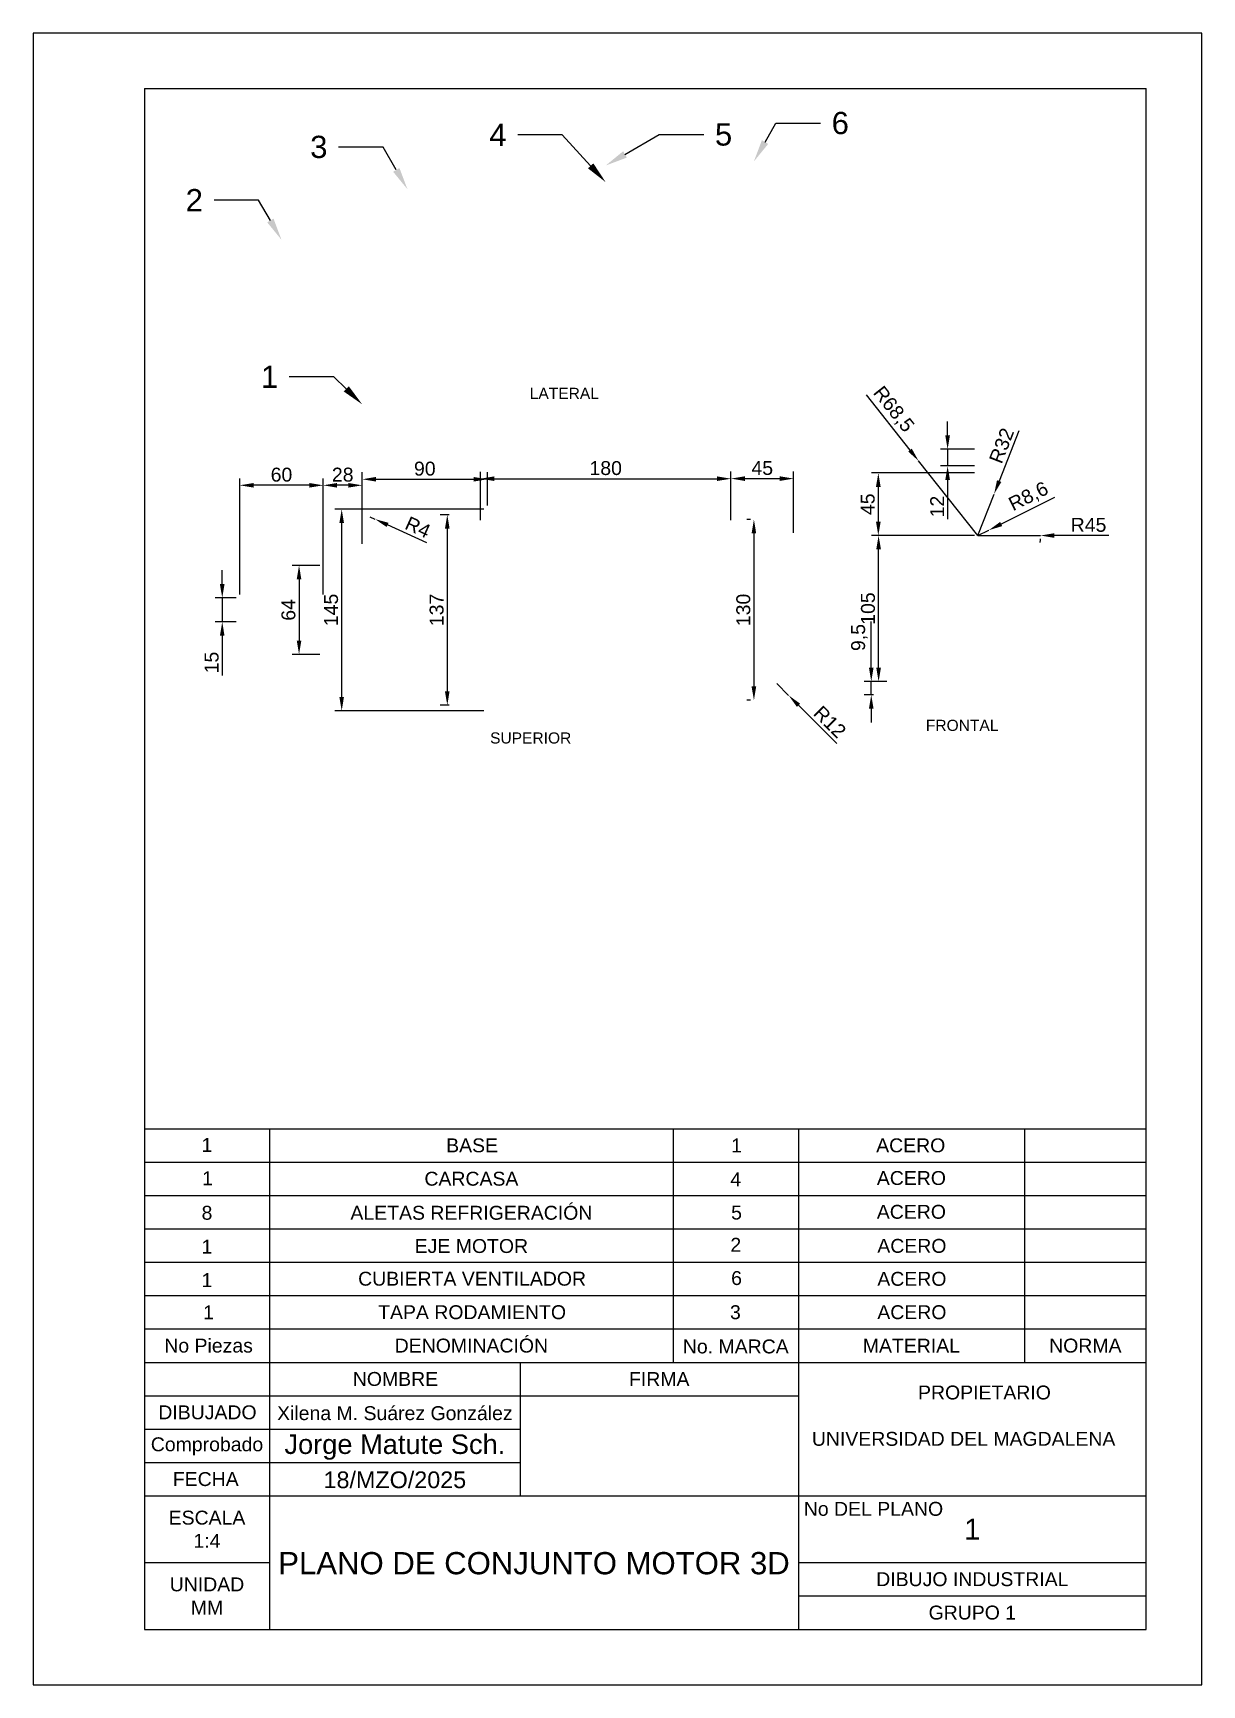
# Paper-space layout 'Presentación1' of a CAD drawing. Header units: millimetres. Extents: x 0 to 210, y 0 to 297.
import ezdxf
from ezdxf import colors
from ezdxf.entities.mleader import LeaderData, LeaderLine
from ezdxf.math import Vec2, Vec3

# ---------------------------------------------------------------- set-up
doc = ezdxf.new("R2010")
doc.units = ezdxf.units.MM
doc.styles.get("Standard").update_dxf_attribs({"font": 'arial.ttf'})
doc.dimstyles.new('ISO-25', dxfattribs={"dimtxt": 2.5, "dimasz": 2.5, "dimexe": 1.25, "dimexo": 0.625, "dimtad": 1, "dimtxsty": 'Standard', "dimcen": 2.5, "dimadec": 0, "dimazin": 0, "dimtfac": 1, "dimtmove": 0, "dimatfit": 3, "dimfxl": 1, "dimarcsym": 0})

# ---------------------------------------------------------------- blocks, each defined once
blk = doc.blocks.new('*D10')
at = {"color": 0, "lineweight": -2, "transparency": 16777216}
for p, q in [((37.13, 196.05), (37.13, 216.94)), ((52.13, 196.05), (52.13, 216.94)), ((49.63, 215.69), (39.63, 215.69))]:
    blk.add_line(p, q, dxfattribs=at)
at = {"color": 0, "transparency": 16777216}
for points in [[(39.63, 216.1), (39.63, 215.27), (37.13, 215.69)], [(49.63, 216.1), (49.63, 215.27), (52.13, 215.69)]]:
    blk.add_solid(points, dxfattribs=at)
at = {"layer": 'Defpoints', "color": 0, "transparency": 16777216}
for p in [(37.13, 215.69), (37.13, 195.43), (52.13, 195.43)]:
    blk.add_point(p, dxfattribs=at)
at = {"color": 0, "transparency": 16777216, "insert": (44.63, 217.59), "char_height": 2.5, "attachment_point": 5}
blk.add_mtext('60', dxfattribs=at)
blk = doc.blocks.new('*D11')
at = {"color": 0, "lineweight": -2, "transparency": 16777216}
for p, q in [((80.38, 209.4), (80.38, 218.12)), ((82.88, 216.87), (122.88, 216.87)), ((125.38, 209.4), (125.38, 218.12))]:
    blk.add_line(p, q, dxfattribs=at)
at = {"color": 0, "transparency": 16777216}
for points in [[(82.88, 217.29), (82.88, 216.46), (80.38, 216.87)], [(122.88, 217.29), (122.88, 216.46), (125.38, 216.87)]]:
    blk.add_solid(points, dxfattribs=at)
at = {"layer": 'Defpoints', "color": 0, "transparency": 16777216}
for p in [(125.38, 216.87), (80.38, 208.78), (125.38, 208.78)]:
    blk.add_point(p, dxfattribs=at)
at = {"color": 0, "transparency": 16777216, "insert": (102.88, 218.77), "char_height": 2.5, "attachment_point": 5}
blk.add_mtext('180', dxfattribs=at)
blk = doc.blocks.new('*D12')
at = {"color": 0, "lineweight": -2, "transparency": 16777216}
for p, q in [((128.88, 209.53), (128.26, 209.53)), ((129.51, 207.03), (129.51, 179.53)), ((128.88, 177.03), (128.26, 177.03))]:
    blk.add_line(p, q, dxfattribs=at)
at = {"color": 0, "transparency": 16777216}
for points in [[(129.09, 207.03), (129.92, 207.03), (129.51, 209.53)], [(129.09, 179.53), (129.92, 179.53), (129.51, 177.03)]]:
    blk.add_solid(points, dxfattribs=at)
at = {"layer": 'Defpoints', "color": 0, "transparency": 16777216}
for p in [(129.51, 209.53), (129.51, 177.03), (129.51, 177.03)]:
    blk.add_point(p, dxfattribs=at)
at = {"color": 0, "transparency": 16777216, "insert": (127.61, 193.28), "char_height": 2.5, "attachment_point": 5, "rotation": 90}
blk.add_mtext('130', dxfattribs=at)
blk = doc.blocks.new('*D13')
at = {"color": 0, "lineweight": -2, "transparency": 16777216}
for p, q in [((74.76, 210.4), (73.17, 210.4)), ((74.42, 207.9), (74.42, 178.65)), ((74.76, 176.15), (73.17, 176.15))]:
    blk.add_line(p, q, dxfattribs=at)
at = {"color": 0, "transparency": 16777216}
for points in [[(74, 207.9), (74.83, 207.9), (74.42, 210.4)], [(74, 178.65), (74.83, 178.65), (74.42, 176.15)]]:
    blk.add_solid(points, dxfattribs=at)
at = {"layer": 'Defpoints', "color": 0, "transparency": 16777216}
for p in [(75.38, 210.4), (74.42, 176.15), (75.38, 176.15)]:
    blk.add_point(p, dxfattribs=at)
at = {"color": 0, "transparency": 16777216, "insert": (72.51, 193.28), "char_height": 2.5, "attachment_point": 5, "rotation": 90}
blk.add_mtext('137', dxfattribs=at)
blk = doc.blocks.new('*D14')
at = {"color": 0, "lineweight": -2, "transparency": 16777216}
for p, q in [((81.01, 211.4), (54.2, 211.4)), ((55.45, 177.65), (55.45, 208.9)), ((81.01, 175.15), (54.2, 175.15))]:
    blk.add_line(p, q, dxfattribs=at)
at = {"color": 0, "transparency": 16777216}
for points in [[(55.03, 208.9), (55.86, 208.9), (55.45, 211.4)], [(55.03, 177.65), (55.86, 177.65), (55.45, 175.15)]]:
    blk.add_solid(points, dxfattribs=at)
at = {"layer": 'Defpoints', "color": 0, "transparency": 16777216}
for p in [(55.45, 211.4), (81.63, 211.4), (81.63, 175.15)]:
    blk.add_point(p, dxfattribs=at)
at = {"color": 0, "transparency": 16777216, "insert": (53.55, 193.28), "char_height": 2.5, "attachment_point": 5, "rotation": 90}
blk.add_mtext('145', dxfattribs=at)
blk = doc.blocks.new('*D15')
at = {"color": 0, "lineweight": -2, "transparency": 16777216}
for p, q in [((51.51, 201.28), (46.54, 201.28)), ((47.79, 198.78), (47.79, 187.78)), ((51.51, 185.28), (46.54, 185.28))]:
    blk.add_line(p, q, dxfattribs=at)
at = {"color": 0, "transparency": 16777216}
for points in [[(47.37, 198.78), (48.2, 198.78), (47.79, 201.28)], [(47.37, 187.78), (48.2, 187.78), (47.79, 185.28)]]:
    blk.add_solid(points, dxfattribs=at)
at = {"layer": 'Defpoints', "color": 0, "transparency": 16777216}
for p in [(52.13, 201.28), (47.79, 185.28), (52.13, 185.28)]:
    blk.add_point(p, dxfattribs=at)
at = {"color": 0, "transparency": 16777216, "insert": (45.89, 193.28), "char_height": 2.5, "attachment_point": 5, "rotation": 90}
blk.add_mtext('64', dxfattribs=at)
blk = doc.blocks.new('*D18')
at = {"color": 0, "lineweight": -2, "transparency": 16777216}
for p, q in [((59.13, 212.03), (59.13, 218.02)), ((81.63, 212.03), (81.63, 218.02)), ((61.63, 216.77), (79.13, 216.77))]:
    blk.add_line(p, q, dxfattribs=at)
at = {"color": 0, "transparency": 16777216}
for points in [[(61.63, 217.19), (61.63, 216.36), (59.13, 216.77)], [(79.13, 217.19), (79.13, 216.36), (81.63, 216.77)]]:
    blk.add_solid(points, dxfattribs=at)
at = {"layer": 'Defpoints', "color": 0, "transparency": 16777216}
for p in [(81.63, 216.77), (59.13, 211.4), (81.63, 211.4)]:
    blk.add_point(p, dxfattribs=at)
at = {"color": 0, "transparency": 16777216, "insert": (70.38, 218.67), "char_height": 2.5, "attachment_point": 5}
blk.add_mtext('90', dxfattribs=at)
blk = doc.blocks.new('*D19')
at = {"color": 0, "lineweight": -2, "transparency": 16777216}
for p, q in [((125.38, 210.15), (125.38, 218.14)), ((127.88, 216.89), (134.13, 216.89)), ((136.63, 207.15), (136.63, 218.14))]:
    blk.add_line(p, q, dxfattribs=at)
at = {"color": 0, "transparency": 16777216}
for points in [[(127.88, 217.31), (127.88, 216.47), (125.38, 216.89)], [(134.13, 217.31), (134.13, 216.47), (136.63, 216.89)]]:
    blk.add_solid(points, dxfattribs=at)
at = {"layer": 'Defpoints', "color": 0, "transparency": 16777216}
for p in [(136.63, 216.89), (125.38, 209.53), (136.63, 206.53)]:
    blk.add_point(p, dxfattribs=at)
at = {"color": 0, "transparency": 16777216, "insert": (131.01, 218.79), "char_height": 2.5, "attachment_point": 5}
blk.add_mtext('45', dxfattribs=at)
blk = doc.blocks.new('*D20')
at = {"color": 0, "lineweight": -2, "transparency": 16777216}
for p, q in [((183.51, 213.47), (173.93, 208.72)), ((169.76, 206.66), (171.69, 207.61))]:
    blk.add_line(p, q, dxfattribs=at)
at = {"color": 0, "transparency": 16777216}
blk.add_solid([(173.74, 209.1), (174.11, 208.35), (171.69, 207.61)], dxfattribs=at)
at = {"layer": 'Defpoints', "color": 0, "transparency": 16777216}
for p in [(169.76, 206.66), (171.69, 207.61)]:
    blk.add_point(p, dxfattribs=at)
at = {"color": 0, "transparency": 16777216, "insert": (178.9, 213.56), "char_height": 2.5, "attachment_point": 5, "rotation": 26.3557}
blk.add_mtext('R8,6', dxfattribs=at)
blk = doc.blocks.new('*D21')
at = {"color": 0, "lineweight": -2, "transparency": 16777216}
for p, q in [((177.08, 225.48), (173.57, 216.45)), ((169.76, 206.66), (172.66, 214.12))]:
    blk.add_line(p, q, dxfattribs=at)
at = {"color": 0, "transparency": 16777216}
blk.add_solid([(173.18, 216.6), (173.96, 216.29), (172.66, 214.12)], dxfattribs=at)
at = {"layer": 'Defpoints', "color": 0, "transparency": 16777216}
for p in [(172.66, 214.12), (169.76, 206.66)]:
    blk.add_point(p, dxfattribs=at)
at = {"color": 0, "transparency": 16777216, "insert": (174.01, 222.82), "char_height": 2.5, "attachment_point": 5, "rotation": 68.7447}
blk.add_mtext('R32', dxfattribs=at)
blk = doc.blocks.new('*D22')
at = {"color": 0, "lineweight": -2, "transparency": 16777216}
for p, q in [((169.76, 206.66), (181.01, 206.66)), ((193.25, 206.66), (183.51, 206.66))]:
    blk.add_line(p, q, dxfattribs=at)
blk.add_arc((169.76, 206.66), 11.25, 353.6338, 356.8169, dxfattribs=at)
at = {"color": 0, "transparency": 16777216}
blk.add_solid([(183.51, 207.08), (183.51, 206.24), (181.01, 206.66)], dxfattribs=at)
at = {"layer": 'Defpoints', "color": 0, "transparency": 16777216}
for p in [(169.76, 206.66), (181.01, 206.66)]:
    blk.add_point(p, dxfattribs=at)
at = {"color": 0, "transparency": 16777216, "insert": (189.63, 208.56), "char_height": 2.5, "attachment_point": 5}
blk.add_mtext('R45', dxfattribs=at)
blk = doc.blocks.new('*D23')
at = {"color": 0, "lineweight": -2, "transparency": 16777216}
for p, q in [((149.67, 231.93), (157.55, 222.02)), ((169.76, 206.66), (159.1, 220.06))]:
    blk.add_line(p, q, dxfattribs=at)
at = {"color": 0, "transparency": 16777216}
blk.add_solid([(157.87, 222.28), (157.22, 221.76), (159.1, 220.06)], dxfattribs=at)
at = {"layer": 'Defpoints', "color": 0, "transparency": 16777216}
for p in [(159.1, 220.06), (169.76, 206.66)]:
    blk.add_point(p, dxfattribs=at)
at = {"color": 0, "transparency": 16777216, "insert": (154.5, 229.28), "char_height": 2.5, "attachment_point": 5, "rotation": 308.4874}
blk.add_mtext('R68,5', dxfattribs=at)
blk = doc.blocks.new('*D25')
at = {"color": 0, "lineweight": -2, "transparency": 16777216}
for p, q in [((150.59, 182.91), (150.59, 191.23)), ((151.01, 180.41), (149.34, 180.41)), ((150.59, 178.03), (150.59, 180.41)), ((151.01, 178.03), (149.34, 178.03)), ((150.59, 175.53), (150.59, 173.03))]:
    blk.add_line(p, q, dxfattribs=at)
at = {"color": 0, "transparency": 16777216}
for points in [[(150.17, 182.91), (151, 182.91), (150.59, 180.41)], [(150.17, 175.53), (151, 175.53), (150.59, 178.03)]]:
    blk.add_solid(points, dxfattribs=at)
at = {"layer": 'Defpoints', "color": 0, "transparency": 16777216}
for p in [(150.59, 180.41), (151.64, 180.41), (151.64, 178.03)]:
    blk.add_point(p, dxfattribs=at)
at = {"color": 0, "transparency": 16777216, "insert": (148.46, 188.32), "char_height": 2.5, "attachment_point": 5, "rotation": 90}
blk.add_mtext('9,5', dxfattribs=at)
blk = doc.blocks.new('*D26')
at = {"color": 0, "lineweight": -2, "transparency": 16777216}
for p, q in [((152.01, 206.66), (150.66, 206.66)), ((151.91, 182.91), (151.91, 204.16)), ((153.39, 180.41), (150.66, 180.41))]:
    blk.add_line(p, q, dxfattribs=at)
at = {"color": 0, "transparency": 16777216}
for points in [[(151.49, 204.16), (152.33, 204.16), (151.91, 206.66)], [(151.49, 182.91), (152.33, 182.91), (151.91, 180.41)]]:
    blk.add_solid(points, dxfattribs=at)
at = {"layer": 'Defpoints', "color": 0, "transparency": 16777216}
for p in [(151.91, 206.66), (152.64, 206.66), (154.01, 180.41)]:
    blk.add_point(p, dxfattribs=at)
at = {"color": 0, "transparency": 16777216, "insert": (150.01, 193.53), "char_height": 2.5, "attachment_point": 5, "rotation": 90}
blk.add_mtext('105', dxfattribs=at)
blk = doc.blocks.new('*D27')
at = {"color": 0, "lineweight": -2, "transparency": 16777216}
for p, q in [((133.63, 180.03), (135.75, 177.91)), ((144.38, 169.28), (137.52, 176.14))]:
    blk.add_line(p, q, dxfattribs=at)
at = {"color": 0, "transparency": 16777216}
blk.add_solid([(137.82, 176.43), (137.23, 175.85), (135.75, 177.91)], dxfattribs=at)
at = {"layer": 'Defpoints', "color": 0, "transparency": 16777216}
for p in [(133.63, 180.03), (135.75, 177.91)]:
    blk.add_point(p, dxfattribs=at)
at = {"color": 0, "transparency": 16777216, "insert": (143.16, 173.16), "char_height": 2.5, "attachment_point": 5, "rotation": 315}
blk.add_mtext('R12', dxfattribs=at)
blk = doc.blocks.new('*D28')
at = {"color": 0, "lineweight": -2, "transparency": 16777216}
for p, q in [((169.14, 217.91), (150.61, 217.91)), ((151.86, 215.41), (151.86, 209.16)), ((169.14, 206.66), (150.61, 206.66))]:
    blk.add_line(p, q, dxfattribs=at)
at = {"color": 0, "transparency": 16777216}
for points in [[(151.44, 215.41), (152.28, 215.41), (151.86, 217.91)], [(151.44, 209.16), (152.28, 209.16), (151.86, 206.66)]]:
    blk.add_solid(points, dxfattribs=at)
at = {"layer": 'Defpoints', "color": 0, "transparency": 16777216}
for p in [(169.76, 217.91), (151.86, 206.66), (169.76, 206.66)]:
    blk.add_point(p, dxfattribs=at)
at = {"color": 0, "transparency": 16777216, "insert": (149.96, 212.28), "char_height": 2.5, "attachment_point": 5, "rotation": 90}
blk.add_mtext('45', dxfattribs=at)
blk = doc.blocks.new('*D29')
at = {"color": 0, "lineweight": -2, "transparency": 16777216}
for p, q in [((52.13, 205.15), (52.13, 216.94)), ((59.13, 205.15), (59.13, 216.94)), ((56.63, 215.69), (54.63, 215.69))]:
    blk.add_line(p, q, dxfattribs=at)
at = {"color": 0, "transparency": 16777216}
for points in [[(54.63, 216.1), (54.63, 215.27), (52.13, 215.69)], [(56.63, 216.1), (56.63, 215.27), (59.13, 215.69)]]:
    blk.add_solid(points, dxfattribs=at)
at = {"layer": 'Defpoints', "color": 0, "transparency": 16777216}
for p in [(52.13, 215.69), (52.13, 204.53), (59.13, 204.53)]:
    blk.add_point(p, dxfattribs=at)
at = {"color": 0, "transparency": 16777216, "insert": (55.63, 217.59), "char_height": 2.5, "attachment_point": 5}
blk.add_mtext('28', dxfattribs=at)
blk = doc.blocks.new('*D30')
at = {"color": 0, "lineweight": -2, "transparency": 16777216}
for p, q in [((33.99, 197.93), (33.99, 200.43)), ((36.51, 195.43), (32.74, 195.43)), ((33.99, 195.43), (33.99, 191.13)), ((36.51, 191.13), (32.74, 191.13)), ((33.99, 188.63), (33.99, 181.51))]:
    blk.add_line(p, q, dxfattribs=at)
at = {"color": 0, "transparency": 16777216}
for points in [[(33.57, 197.93), (34.4, 197.93), (33.99, 195.43)], [(33.57, 188.63), (34.4, 188.63), (33.99, 191.13)]]:
    blk.add_solid(points, dxfattribs=at)
at = {"layer": 'Defpoints', "color": 0, "transparency": 16777216}
for p in [(37.13, 195.43), (33.99, 191.13), (37.13, 191.13)]:
    blk.add_point(p, dxfattribs=at)
at = {"color": 0, "transparency": 16777216, "insert": (32.09, 183.82), "char_height": 2.5, "attachment_point": 5, "rotation": 90}
blk.add_mtext('15', dxfattribs=at)
blk = doc.blocks.new('*D31')
at = {"color": 0, "lineweight": -2, "transparency": 16777216}
for p, q in [((164.31, 224.66), (164.31, 227.16)), ((169.14, 222.16), (163.06, 222.16)), ((164.31, 222.16), (164.31, 219.16)), ((169.14, 219.16), (163.06, 219.16)), ((164.31, 216.66), (164.31, 209.59))]:
    blk.add_line(p, q, dxfattribs=at)
at = {"color": 0, "transparency": 16777216}
for points in [[(163.89, 224.66), (164.72, 224.66), (164.31, 222.16)], [(163.89, 216.66), (164.72, 216.66), (164.31, 219.16)]]:
    blk.add_solid(points, dxfattribs=at)
at = {"layer": 'Defpoints', "color": 0, "transparency": 16777216}
for p in [(169.76, 222.16), (164.31, 219.16), (169.76, 219.16)]:
    blk.add_point(p, dxfattribs=at)
at = {"color": 0, "transparency": 16777216, "insert": (162.43, 211.87), "char_height": 2.5, "attachment_point": 5, "rotation": 90}
blk.add_mtext('12', dxfattribs=at)
blk = doc.blocks.new('*D33')
at = {"color": 0, "lineweight": -2, "transparency": 16777216}
for p, q in [((60.51, 210.03), (61.42, 209.61)), ((70.76, 205.35), (63.69, 208.58))]:
    blk.add_line(p, q, dxfattribs=at)
at = {"color": 0, "transparency": 16777216}
blk.add_solid([(63.86, 208.95), (63.52, 208.2), (61.42, 209.61)], dxfattribs=at)
at = {"layer": 'Defpoints', "color": 0, "transparency": 16777216}
for p in [(60.51, 210.03), (61.42, 209.61)]:
    blk.add_point(p, dxfattribs=at)
at = {"color": 0, "transparency": 16777216, "insert": (69.14, 208.15), "char_height": 2.5, "attachment_point": 5, "rotation": 335.4602}
blk.add_mtext('R4', dxfattribs=at)

psp = doc.layouts.new('Presentación1')

# ---------------------------------------------------------------- linework, layer by layer
for p, q in [((20, 287), (20, 10)), ((20, 287), (200, 287)), ((200, 10), (200, 287)), ((20, 100), (200, 100)), ((42.5, 100), (42.5, 10)), ((115, 100), (115, 58)), ((137.5, 100), (137.5, 10)), ((178.1, 100), (178.1, 58)), ((20, 94), (200, 94)), ((20, 88), (200, 88)), ((20, 82), (200, 82)), ((20, 76), (200, 76)), ((20, 70), (200, 70)), ((20, 64), (200, 64)), ((20, 58), (200, 58)), ((87.5, 58), (87.5, 34)), ((87.5, 58), (87.5, 34)), ((20, 52), (137.5, 52)), ((20, 46), (87.5, 46)), ((20, 40), (87.5, 40)), ((20, 34), (200, 34)), ((20, 22), (42.5, 22)), ((20, 22), (42.5, 22)), ((137.5, 22), (200, 22)), ((137.5, 22), (200, 22)), ((137.5, 16), (200, 16)), ((137.5, 16), (200, 16)), ((20, 10), (200, 10))]:
    psp.add_line(p, q)
psp.add_lwpolyline([(0, 0), (210, 0), (210, 297), (0, 297)], close=True)

# ---------------------------------------------------------------- texts
for s, p in [('LATERAL', (89.2349, 231.2194)), ('FRONTAL', (160.4006, 171.5252)), ('SUPERIOR', (82.1119, 169.2591))]:
    psp.add_text(s, height=2).set_placement(p)
for s, width, insert, char_height, attachment_point in [('\\pxqc;1', 22.5, (31.25, 97.0893), 2.5, 5), ('\\pxqc;BASE', 72.749841, (78.8749, 97), 2.5, 5), ('\\pxqc;1', 22.772043, (126.386, 97), 2.5, 5), ('\\pxqc;ACERO', 40.363831, (157.6819, 97), 2.5, 5), ('\\pxqc;1', 22.662677, (31.3313, 91.0893), 2.5, 5), ('\\pxqc;CARCASA', 72.17937, (78.7524, 91), 2.5, 5), ('\\pxqc;4', 22.5, (126.25, 90.9188), 2.5, 5), ('\\pxqc;ACERO', 40.6, (157.8, 91.1253), 2.5, 5), ('\\pxqc;8', 22.5, (31.25, 84.8757), 2.5, 5), ('\\pxqc;ALETAS REFRIGERACIÓN', 72.5, (78.75, 84.8757), 2.5, 5), ('\\pxqc;5', 22.772043, (126.386, 84.9188), 2.5, 5), ('\\pxqc;ACERO', 40.6, (157.8, 85.0501), 2.5, 5), ('\\pxqc;EJE MOTOR', 72.5, (78.75, 78.8993), 2.5, 5), ('\\pxqc;2', 22.5, (126.25, 79.1373), 2.5, 5), ('\\pxqc;ACERO', 40.77715, (157.8886, 78.9248), 2.5, 5), ('\\pxqc;1', 22.5, (31.25, 78.7974), 2.5, 5), ('\\pxqc;CUBIERTA VENTILADOR', 72.749841, (78.8749, 73.0236), 2.5, 5), ('\\pxqc;6', 22.772043, (126.386, 73.1373), 2.5, 5), ('\\pxqc;ACERO', 40.77715, (157.8886, 73), 2.5, 5), ('\\pxqc;1', 22.5, (31.25, 72.7875), 2.5, 5), ('\\pxqc;1', 23.070471, (31.5352, 67), 2.5, 5), ('\\pxqc;TAPA RODAMIENTO', 72.749841, (78.8749, 67), 2.5, 5), ('\\pxqc;3', 22.358724, (126.1794, 67), 2.5, 5), ('\\pxqc;ACERO', 40.77715, (157.8886, 67), 2.5, 5), ('\\pxqc;No Piezas', 23.070471, (31.5352, 61), 2.5, 5), ('\\pxqc;DENOMINACIÓN', 72.5, (78.75, 61), 2.5, 5), ('\\pxqc;No. MARCA', 22.5, (126.25, 60.8455), 2.5, 5), ('\\pxqc;MATERIAL', 40.6, (157.8, 61), 2.5, 5), ('\\pxqc;NORMA', 21.9, (189.05, 61), 2.5, 5), ('\\pxqc;NOMBRE', 45.223811, (65.1119, 55), 2.5, 5), ('\\pxqc;FIRMA', 50, (112.5, 55), 2.5, 5), ('\\P\\pxqc;    PROPIETARIO\\P\\pq*;\\P  UNIVERSIDAD DEL MAGDALENA', 62.021297, (137.9787, 58), 2.5, 1), ('\\pxqc;DIBUJADO', 22.662677, (31.3313, 49), 2.5, 5), ('\\pxqc;Xilena M. Suárez González', 45, (65, 48.8515), 2.5, 5), ('\\pxqc;Comprobado', 22.5, (31.25, 42.8921), 2.5, 5), ('\\pxqc;Jorge Matute Sch.', 45, (65, 42.7542), 3.5, 5), ('\\pxqc;FECHA', 22.050987, (31.0255, 37), 2.5, 5), ('\\pxqc;18/MZO/2025', 45, (65, 36.8634), 3, 5), (' No DEL PLANO  ', 62.5, (137.5, 32.9129), 2.5, 1), ('ESCALA\\P\\pxqc;1:4', 22.5, (31.25, 28), 2.5, 5), ('\\pxqc;1', 62.5, (168.75, 28), 3.8, 5), ('PLANO DE CONJUNTO MOTOR 3D', 95, (90, 21.8694), 4, 5), ('UNIDAD\\P\\pxqc;MM', 22.5, (31.25, 16), 2.5, 5), ('\\pxqc;DIBUJO INDUSTRIAL', 62.5, (168.75, 19), 2.5, 5), ('GRUPO 1', 62.5, (168.75, 13), 2.5, 5)]:
    psp.add_mtext_dynamic_manual_height_columns(s, width=width, gutter_width=12.5, heights=[0], dxfattribs=dict(insert=insert, char_height=char_height, attachment_point=attachment_point))

# ---------------------------------------------------------------- dimensions: what is measured, and where the dimension line sits
for mpoint, picture, middle in [((159.1044, 220.0639), '*D23', (152.8327, 227.9521)), ((172.6622, 214.1152), '*D21', (175.7796, 222.1293)), ((171.6891, 207.6141), '*D20', (179.8397, 211.6523))]:
    dim = psp.add_radius_dim(center=(169.762, 206.6594), mpoint=mpoint, dimstyle='ISO-25', override={"dimlfac": -4})
    dim.commit()
    dim.dimension.update_dxf_attribs({"geometry": picture, "text_midpoint": middle, "dimtype": 164})
for base, p1, p2, picture, middle in [((164.308, 219.1594), (169.762, 222.1594), (169.762, 219.1594), '*D31', (162.4279, 211.8743)), ((151.8599, 206.6594), (169.762, 217.9094), (169.762, 206.6594), '*D28', (149.9635, 212.2844)), ((55.4473, 211.404), (81.6329, 175.154), (81.6329, 211.404), '*D14', (53.5459, 193.279)), ((74.4156, 176.154), (75.3829, 210.404), (75.3829, 176.154), '*D13', (72.5133, 193.279)), ((129.5079, 177.029), (129.5079, 209.529), (129.5079, 177.029), '*D12', (127.6057, 193.279)), ((151.909, 206.6594), (154.012, 180.4094), (152.637, 206.6594), '*D26', (150.0075, 193.5344)), ((47.787, 185.279), (52.1329, 201.279), (52.1329, 185.279), '*D15', (45.8856, 193.279)), ((150.5873, 180.4094), (151.637, 178.0344), (151.637, 180.4094), '*D25', (148.4599, 188.3195))]:
    dim = psp.add_linear_dim(base=base, p1=p1, p2=p2, angle=90, dimstyle='ISO-25', override={"dimlfac": -4})
    dim.commit()
    dim.dimension.update_dxf_attribs({"geometry": picture, "text_midpoint": middle})
for base, p1, p2, picture, middle in [((81.6329, 216.7727), (59.1329, 211.404), (81.6329, 211.404), '*D18', (70.3829, 218.6741)), ((125.3829, 216.8719), (80.3829, 208.779), (125.3829, 208.779), '*D11', (102.8829, 218.7734)), ((136.6329, 216.8896), (125.3829, 209.529), (136.6329, 206.529), '*D19', (131.0079, 218.786)), ((37.1329, 215.6872), (52.1329, 195.4295), (37.1329, 195.4295), '*D10', (44.6329, 217.5887)), ((52.1329, 215.6872), (59.1329, 204.529), (52.1329, 204.529), '*D29', (55.6329, 217.5887))]:
    dim = psp.add_linear_dim(base=base, p1=p1, p2=p2, dimstyle='ISO-25', override={"dimlfac": -4})
    dim.commit()
    dim.dimension.update_dxf_attribs({"geometry": picture, "text_midpoint": middle})
for center, mpoint, picture, middle in [((60.5079, 210.029), (61.4176, 209.6136), '*D33', (68.3635, 206.4424)), ((169.762, 206.6594), (181.012, 206.6594), '*D22', (189.6333, 206.6594)), ((133.6329, 180.029), (135.7543, 177.9076), '*D27', (141.8347, 171.8272))]:
    dim = psp.add_radius_dim(center=center, mpoint=mpoint, dimstyle='ISO-25', override={"dimlfac": -4})
    dim.commit()
    dim.dimension.update_dxf_attribs({"geometry": picture, "text_midpoint": middle})
dim = psp.add_linear_dim(base=(33.987, 191.1284), p1=(37.1329, 195.4295), p2=(37.1329, 191.1284), angle=90, text='15', dimstyle='ISO-25', override={"dimlfac": -4})
dim.commit()
dim.dimension.update_dxf_attribs({"geometry": '*D30', "text_midpoint": (32.0856, 183.8211)})

# ---------------------------------------------------------------- leaders
ml = psp.add_multileader_mtext('Standard')
ml.set_content('6', color=256)
ml.set_leader_properties()
ml.build(insert=Vec2(0, 0))
ctx = ml.context
ctx.base_point, ctx.plane_origin = Vec3(141.469, 280.7886), Vec3(129.5079, 273.9278)
notes = []
notes.append((ctx, [(0, (1, 1, 0), (133.469, 280.7886), (1, 0), 8, [(0, [(129.5079, 273.9278)], 0, [])])]))
ctx.mtext.insert, ctx.mtext.flow_direction = Vec3(143.469, 282.8227), 5
ml = psp.add_multileader_mtext('Standard')
ml.set_content('4', color=256)
ml.set_leader_properties()
ml.build(insert=Vec2(0, 0))
ctx = ml.context
ctx.base_point, ctx.plane_origin = Vec3(80.2975, 278.69), Vec3(102.8829, 270.1778)
ctx.text_align_type = 2
notes.append((ctx, [(0, (1, 1, 0), (95.0642, 278.69), (-1, 0), 8, [(0, [(102.8829, 270.1778)], 0, [])])]))
ctx.mtext.insert, ctx.mtext.alignment, ctx.mtext.flow_direction = Vec3(85.0642, 280.69), 3, 5
ml = psp.add_multileader_mtext('Standard')
ml.set_content('5', color=256)
ml.set_leader_properties()
ml.build(insert=Vec2(0, 0))
ctx = ml.context
ctx.base_point, ctx.plane_origin = Vec3(120.5044, 278.7328), Vec3(102.8829, 273.1778)
notes.append((ctx, [(0, (1, 1, 0), (112.5044, 278.7328), (1, 0), 8, [(0, [(102.8829, 273.1778)], 0, [])])]))
ctx.mtext.insert, ctx.mtext.flow_direction = Vec3(122.5044, 280.7669), 5
ml = psp.add_multileader_mtext('Standard')
ml.set_content('3', color=256)
ml.set_leader_properties()
ml.build(insert=Vec2(0, 0))
ctx = ml.context
ctx.base_point, ctx.plane_origin = Vec3(48.2715, 276.4919), Vec3(67.2579, 268.9278)
ctx.text_align_type = 2
notes.append((ctx, [(0, (1, 1, 0), (62.8908, 276.4919), (-1, 0), 8, [(0, [(67.2579, 268.9278)], 0, [])])]))
ctx.mtext.insert, ctx.mtext.alignment, ctx.mtext.flow_direction = Vec3(52.8908, 278.5273), 3, 5
ml = psp.add_multileader_mtext('Standard')
ml.set_content('2', color=256)
ml.set_leader_properties()
ml.build(insert=Vec2(0, 0))
ctx = ml.context
ctx.base_point, ctx.plane_origin = Vec3(25.8734, 266.9475), Vec3(44.6329, 259.8284)
ctx.text_align_type = 2
notes.append((ctx, [(0, (1, 1, 0), (40.5227, 266.9475), (-1, 0), 8, [(0, [(44.6329, 259.8284)], 0, [])])]))
ctx.mtext.insert, ctx.mtext.alignment, ctx.mtext.flow_direction = Vec3(30.5227, 268.9475), 3, 5
ml = psp.add_multileader_mtext('Standard')
ml.set_content('1', color=256)
ml.set_leader_properties()
ml.build(insert=Vec2(0, 0))
ctx = ml.context
ctx.base_point, ctx.plane_origin = Vec3(40.5653, 235.1986), Vec3(59.1329, 230.2403)
ctx.text_align_type = 2
notes.append((ctx, [(0, (1, 1, 0), (54.0387, 235.1986), (-1, 0), 8, [(0, [(59.1329, 230.2403)], 0, [])])]))
ctx.mtext.insert, ctx.mtext.alignment, ctx.mtext.flow_direction = Vec3(44.0387, 237.1986), 3, 5
for ctx, leaders in notes:
    for number, flags, end, landing, length, lines in leaders:
        leader = LeaderData()
        leader.index, (leader.has_last_leader_line, leader.has_dogleg_vector, leader.attachment_direction) = number, flags
        leader.last_leader_point, leader.dogleg_vector, leader.dogleg_length = Vec3(end), Vec3(landing), length
        for number, points, colour, breaks in lines:
            line = LeaderLine()
            line.index, line.vertices, line.color, line.breaks = number, Vec3.list(points), colors.encode_raw_color(colour), breaks
            leader.lines.append(line)
        ctx.leaders.append(leader)

doc.saveas('drawing.dxf')
